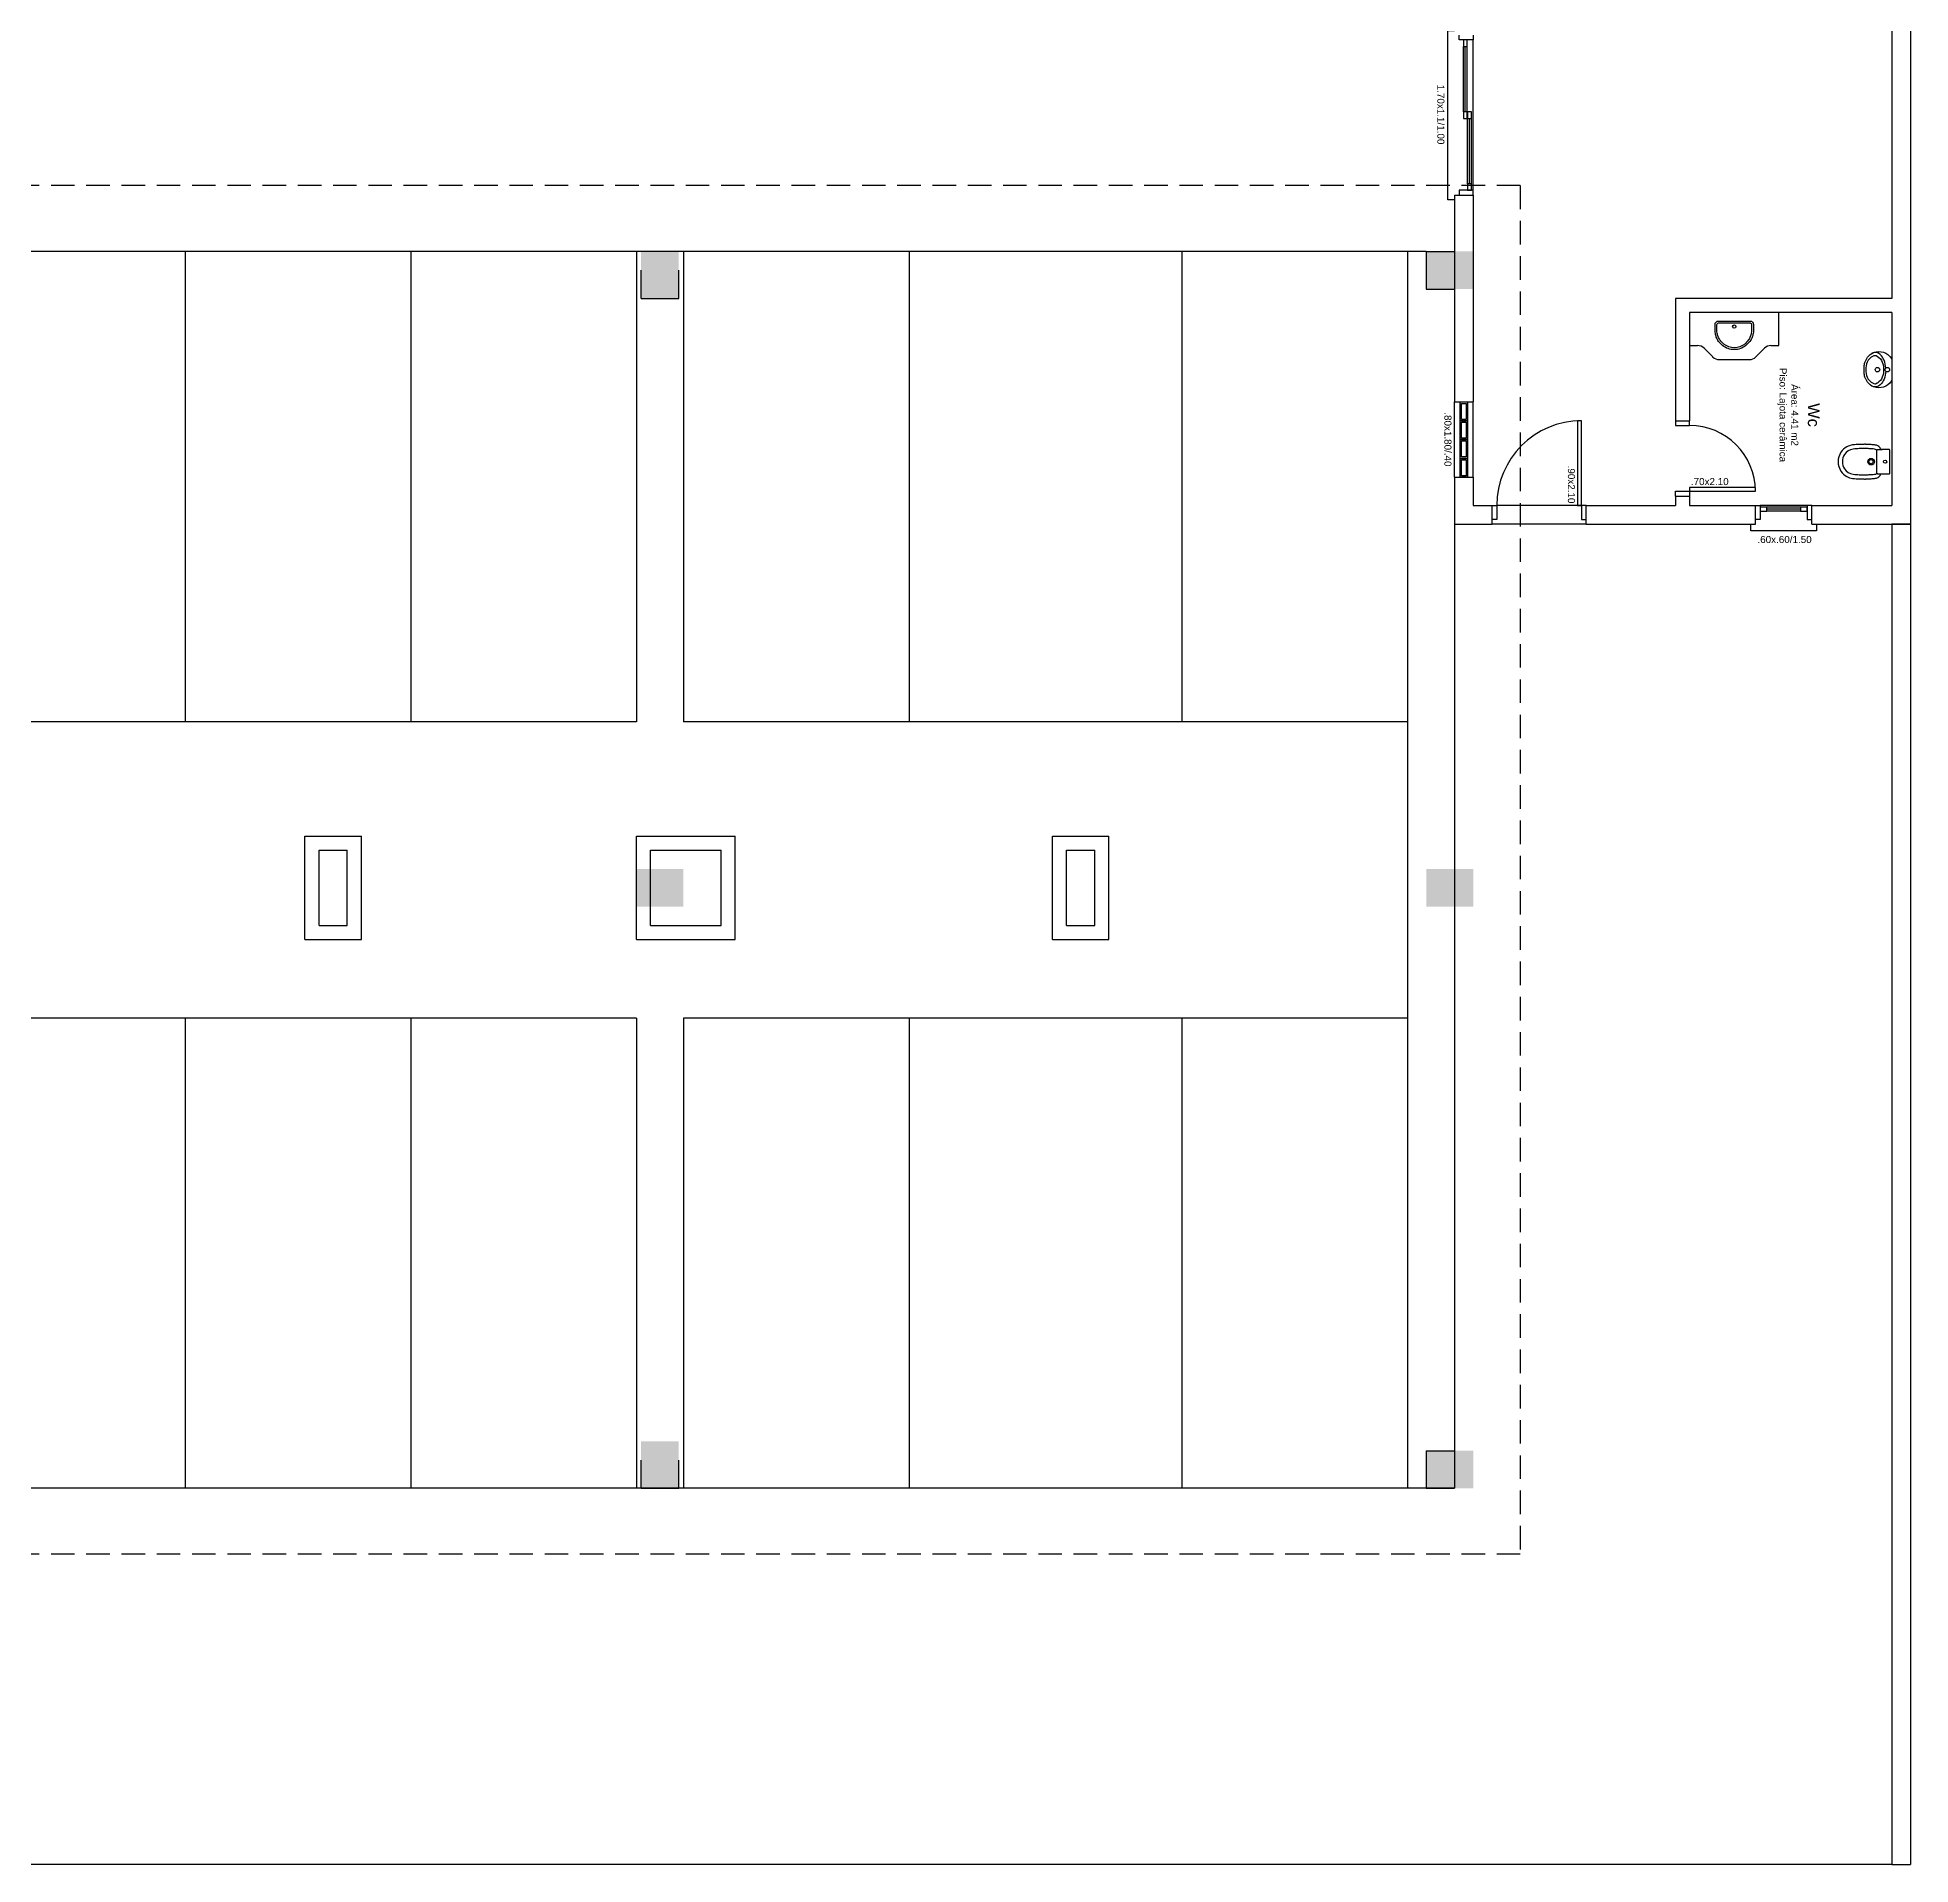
# Model space of a CAD drawing. Extents: x -29.2 to 13.9, y -3.5 to 26.2.
# Drawn here: x -6.03 to 13.89, y -3.48 to 15.94 of the extents above; entities that cross this region are included whole.
import ezdxf
from ezdxf.enums import TextEntityAlignment as Align

# ---------------------------------------------------------------- set-up
doc = ezdxf.new("R2010")
doc.units = 0
doc.linetypes.add('DASHED2', pattern=[0.375, 0.25, -0.125])
doc.layers.get('0').update_dxf_attribs({"linetype": 'CONTINUOUS'})
for name, color, linetype in [('EQUIP', 7, 'CONTINUOUS'), ('EQUIP_I', 13, 'CONTINUOUS'), ('ESPECARQ', 7, 'CONTINUOUS'), ('ESQUADRIA', 10, 'CONTINUOUS'), ('ESTRUT', 8, 'CONTINUOUS'), ('MOBIL', 7, 'CONTINUOUS'), ('MURO', 1, 'CONTINUOUS'), ('PAREDE', 6, 'CONTINUOUS'), ('REG60-100', 7, 'CONTINUOUS'), ('UNIDADE', 4, 'CONTINUOUS'), ('VIDRO', 1, 'CONTINUOUS')]:
    doc.layers.add(name, color=color, linetype=linetype)
doc.styles.add('REGUA100', font='arial.ttf')
doc.styles.add('REGUA60', font='arial.ttf')

# ---------------------------------------------------------------- blocks, each defined once
blk = doc.blocks.new('SAB31S_2')
at = {"layer": 'EQUIP', "color": 0, "linetype": 'BYBLOCK'}
blk.add_lwpolyline([(0, -57, 0.151271), (10, -54, 0.125962), (15.7, -47.7, 0.09008), (17.8, -41.7), (18, -39.7), (18.2, -37.7, 0.004685), (18.4, -35, 0.00925), (18.4, -33.7, 0.000115), (18.4, -29.9, 0.002343), (18.4, -29.7, 0.000782), (18.5, -28.4, 0.001444), (18.4, -27.7, 0.004804), (18.4, -26.7, 0.005206), (18.4, -25.7, 0.005188), (18.3, -24.8, 0.002211), (18.2, -22.7, 0.001932), (18.1, -21.9, 0.000736), (17.9, -19.7, 0.008336), (17.9, -19.2, 0.001408), (17.7, -17.7, 0.000457), (17.6, -17.2, 0.054722), (17.4, -16.3, 0.029037), (16.8, -14.7, 0.123774), (13.8, -11.8, -0.261182), (12.8, -10.2), (12.8, -2.5, 0.439555), (12.2, -1.9), (0, -1.9), (-12.2, -1.9, 0.439555), (-12.8, -2.5), (-12.8, -10.2, -0.261182), (-13.8, -11.8, 0.123774), (-16.8, -14.7, 0.029037), (-17.4, -16.3, 0.054722), (-17.6, -17.2, 0.000457), (-17.7, -17.7, 0.001408), (-17.9, -19.2, 0.008336), (-17.9, -19.7, 0.000736), (-18.1, -21.9, 0.001932), (-18.2, -22.7, 0.002211), (-18.3, -24.8, 0.005188), (-18.4, -25.7, 0.005206), (-18.4, -26.7, 0.004804), (-18.4, -27.7, 0.001444), (-18.5, -28.4, 0.000782), (-18.4, -29.7, 0.002343), (-18.4, -29.9, 0.000115), (-18.4, -33.7, 0.00925), (-18.4, -35, 0.004685), (-18.2, -37.7), (-18, -39.7), (-17.8, -41.7, 0.09008), (-15.7, -47.7, 0.125962), (-10, -54, 0.151271)], format="xyb", close=True, dxfattribs=at)
at = {"layer": 'EQUIP_I'}
for points in [[(0, -52.5, 0.152133), (7.5, -50.2, 0.000372), (7.5, -50.2, 0.213243), (13.3, -41.1), (13.6, -39.2), (13.7, -37.3, 0.00456), (13.9, -34.8, 0.00925), (13.9, -33.6, 0.000115), (14, -29.8, 0.002343), (14, -29.7, 0.000782), (14, -28.4, 0.001444), (14, -27.7, 0.004804), (14, -26.8, 0.005206), (13.9, -25.9, 0.005188), (13.9, -25.1, 0.002211), (13.7, -23, 0.001932), (13.7, -22.2, 0.000736), (13.5, -20.1, 0.008336), (13.5, -19.8, 0.002483), (13.1, -17.1, 0.380805), (11.7, -15.8), (0, -15.8), (-11.7, -15.8, 0.380805), (-13.1, -17.1, 0.002483), (-13.5, -19.8, 0.008336), (-13.5, -20.1, 0.000736), (-13.7, -22.2, 0.001932), (-13.7, -23, 0.002211), (-13.9, -25.1, 0.005188), (-13.9, -25.9, 0.005206), (-14, -26.8, 0.004804), (-14, -27.7, 0.001444), (-14, -28.4, 0.000782), (-14, -29.7, 0.002343), (-14, -29.8, 0.000115), (-13.9, -33.6, 0.00925), (-13.9, -34.8, 0.00456), (-13.7, -37.3), (-13.6, -39.2), (-13.3, -41.1, 0.213243), (-7.5, -50.2, 0.000372), (-7.5, -50.2, 0.152133), (0, -52.5)], [(-12.2, -15.4, -0.385098), (-12.8, -15), (-12.8, -14.8), (-12.8, -10.2)], [(12.2, -15.4, 0.385098), (12.8, -15), (12.8, -14.8), (12.8, -10.2)]]:
    blk.add_lwpolyline(points, format="xyb", dxfattribs=at)
for centre, radius in [((0, -22), 3.5), ((0, -22), 2.25), ((0, -7), 1.75)]:
    blk.add_circle(centre, radius, dxfattribs=at)
blk = doc.blocks.new('SAM711S2')
at = {"layer": 'EQUIP', "color": 0, "linetype": 'BYBLOCK'}
blk.add_lwpolyline([(0, -29.4), (-0.2, -29.4, -0.008051), (-3.4, -29.3, -0.08407), (-7.8, -28.5, -0.022672), (-10.6, -27.2, -0.027927), (-13.2, -25.8, -0.144523), (-18.3, -19.3, -0.34805), (-12, -0.3, -0.162816), (-11.2, 0), (0, 0), (11.2, 0, -0.162816), (12, -0.3, -0.34805), (18.3, -19.3, -0.144523), (13.2, -25.8, -0.027927), (10.6, -27.2, -0.022672), (7.8, -28.5, -0.08407), (3.4, -29.3, -0.008051), (0.2, -29.4)], format="xyb", close=True, dxfattribs=at)
at = {"layer": 'EQUIP_I'}
for points in [[(-1.6, -6.4, 0.100603), (-10, -8.2, 0.114611), (-16.1, -12.3, 0.309836), (-17.5, -21, 0.309836)], [(-14.6, -16.1), (-14.7, -16.5, 0.189039), (-14.5, -19.7, 0.189014), (-8, -26, 0.116802), (0, -27.5, 0.116802), (8, -26, 0.189014), (14.5, -19.7, 0.189039), (14.7, -16.5), (14.6, -16.1)], [(-14.7, -16.5, -0.044754), (-14.4, -15.9, -0.029837), (-14.2, -15.3, -0.193887), (-8, -10, -0.096635), (0, -8.6, -0.096635), (8, -10, -0.193887), (14.2, -15.3, -0.029837), (14.4, -15.9, -0.044754), (14.7, -16.5, -0.100634)], [(1.6, -6.4, -0.100603), (10, -8.2, -0.114611), (16.1, -12.3, -0.309836), (17.5, -21, -0.309836)]]:
    blk.add_lwpolyline(points, format="xyb", dxfattribs=at)
for centre in [(0, -4.6), (0, -15.2)]:
    blk.add_circle(centre, 2.4, dxfattribs=at)
blk = doc.blocks.new('SAL36S_2')
at = {"layer": 'EQUIP_I'}
for points in [[(0, -47, -0.17249), (-15.5, -41.5, -0.060691), (-20.7, -36, -0.07445), (-23.8, -30.4, -0.032193), (-25.1, -25.6, -0.057412), (-25.5, -21.8), (-25.5, -13.4, -0.414214), (-21.1, -9), (0, -9), (21.1, -9, -0.414214), (25.5, -13.4), (25.5, -21.8, -0.057412), (25.1, -25.6, -0.032193), (23.8, -30.4, -0.07445), (20.7, -36, -0.060691), (15.5, -41.5, -0.17249)], [(0, -44.5, -0.172451), (-13.9, -39.5, -0.060691), (-18.7, -34.5, -0.07445), (-21.4, -29.6, -0.032105), (-22.7, -25.1, -0.057651), (-23, -21.8), (-23, -13.4, -0.414214), (-21.1, -11.5), (0, -11.5), (21.1, -11.5, -0.414214), (23, -13.4), (23, -21.8, -0.057651), (22.7, -25.1, -0.032105), (21.4, -29.6, -0.07445), (18.7, -34.5, -0.060691), (13.9, -39.5, -0.172451)]]:
    blk.add_lwpolyline(points, format="xyb", close=True, dxfattribs=at)
blk.add_circle((0, -16.4), 2.25, dxfattribs=at)
blk = doc.blocks.new('INDUNI1')

msp = doc.modelspace()

# ---------------------------------------------------------------- linework, layer by layer
at = {"linetype": 'DASHED2'}
for p, q in [((9.742, 14.365), (-25, 14.365)), ((9.742, 14.365), (9.742, -0.185)), ((9.742, -0.185), (-29.182, -0.185))]:
    msp.add_line(p, q, dxfattribs=at)
for p, q in [((8.742, 13.665), (-6.858, 13.665)), ((-4.458, 13.665), (-4.458, 8.665)), ((-2.058, 13.665), (-2.058, 8.665)), ((0.342, 13.665), (0.342, 8.665)), ((0.842, 13.665), (0.842, 8.665)), ((3.242, 13.665), (3.242, 8.665)), ((6.142, 13.665), (6.142, 8.665)), ((8.542, 13.665), (8.542, 0.515)), ((9.042, 10.765), (9.042, 0.515)), ((0.342, 8.665), (-6.858, 8.665)), ((8.542, 8.665), (0.842, 8.665)), ((0.342, 5.515), (-6.858, 5.515)), ((-4.458, 5.515), (-4.458, 0.515)), ((-2.058, 5.515), (-2.058, 0.515)), ((0.342, 5.515), (0.342, 0.515)), ((8.542, 5.515), (0.842, 5.515)), ((0.842, 5.515), (0.842, 0.515)), ((3.242, 5.515), (3.242, 0.515)), ((6.142, 5.515), (6.142, 0.515)), ((9.042, 0.515), (-29.182, 0.515)), ((13.692, -3.485), (-29.182, -3.485))]:
    msp.add_line(p, q)
for points in [[(9.182, 12.065), (9.182, 11.865), (9.102, 11.865), (9.102, 12.065)], [(9.167, 12.05), (9.167, 11.88), (9.117, 11.88), (9.117, 12.05)], [(9.182, 11.865), (9.182, 11.665), (9.102, 11.665), (9.102, 11.865)], [(9.167, 11.85), (9.167, 11.68), (9.117, 11.68), (9.117, 11.85)], [(9.182, 11.665), (9.182, 11.465), (9.102, 11.465), (9.102, 11.665)], [(9.167, 11.65), (9.167, 11.48), (9.117, 11.48), (9.117, 11.65)], [(9.182, 11.465), (9.182, 11.265), (9.102, 11.265), (9.102, 11.465)], [(9.167, 11.45), (9.167, 11.28), (9.117, 11.28), (9.117, 11.45)]]:
    msp.add_lwpolyline(points, close=True)
at = {"layer": 'EQUIP', "color": 0}
for p, q in [((11.542, 13.015), (11.542, 12.665)), ((12.492, 13.015), (11.542, 13.015)), ((12.492, 12.665), (12.492, 13.015)), ((11.542, 12.665), (11.626, 12.665)), ((11.858, 12.515), (12.176, 12.515))]:
    msp.add_line(p, q, dxfattribs=at)
at = {"layer": 'EQUIP'}
for centre, start, end in [((11.626, 12.565), 45, 90), ((11.858, 12.615), 225, 270), ((12.176, 12.615), 270, 315)]:
    msp.add_arc(centre, 0.1, start, end, dxfattribs=at)
at = {"layer": 'ESQUADRIA', "color": 1}
for p, q in [((9.137, 15.15), (9.137, 15.845)), ((9.177, 15.15), (9.177, 15.845)), ((9.242, 14.315), (9.242, 15.915)), ((9.182, 14.385), (9.182, 15.08)), ((9.222, 14.385), (9.222, 15.08)), ((9.242, 11.265), (9.242, 12.065)), ((10.392, 10.965), (9.492, 10.965)), ((12.792, 10.965), (12.292, 10.965)), ((12.722, 10.945), (12.362, 10.945)), ((12.722, 10.905), (12.362, 10.905))]:
    msp.add_line(p, q, dxfattribs=at)
at = {"layer": 'ESQUADRIA'}
for points in [[(9.042, 14.215), (8.972, 14.215), (8.972, 16.015), (9.042, 16.015)], [(9.242, 15.965), (9.242, 15.915), (9.092, 15.915), (9.092, 15.965)], [(9.242, 14.265), (9.242, 14.315), (9.092, 14.315), (9.092, 14.265)], [(9.042, 11.265), (9.042, 11.265), (9.042, 12.065), (9.042, 12.065)], [(11.392, 11.865), (11.392, 11.815), (11.542, 11.815), (11.542, 11.865)], [(9.442, 10.965), (9.492, 10.965), (9.492, 10.815), (9.442, 10.815)], [(10.442, 10.965), (10.392, 10.965), (10.392, 10.815), (10.442, 10.815)], [(11.392, 11.065), (11.392, 11.115), (11.542, 11.115), (11.542, 11.065)], [(12.242, 10.965), (12.292, 10.965), (12.292, 10.815), (12.242, 10.815)], [(12.842, 10.965), (12.792, 10.965), (12.792, 10.815), (12.842, 10.815)], [(10.442, 10.765), (10.442, 10.765), (9.442, 10.765), (9.442, 10.765)], [(12.892, 10.765), (12.892, 10.695), (12.192, 10.695), (12.192, 10.765)]]:
    msp.add_lwpolyline(points, dxfattribs=at)
for points in [[(9.137, 15.915), (9.137, 15.845), (9.177, 15.845), (9.177, 15.915)], [(9.177, 15.08), (9.177, 15.15), (9.137, 15.15), (9.137, 15.08)], [(9.182, 15.15), (9.182, 15.08), (9.222, 15.08), (9.222, 15.15)], [(9.222, 14.315), (9.222, 14.385), (9.182, 14.385), (9.182, 14.315)], [(10.392, 10.965), (10.392, 11.865), (10.352, 11.865), (10.352, 10.965)], [(12.242, 11.155), (11.542, 11.155), (11.542, 11.115), (12.242, 11.115)], [(12.292, 10.905), (12.362, 10.905), (12.362, 10.945), (12.292, 10.945)], [(12.792, 10.945), (12.722, 10.945), (12.722, 10.905), (12.792, 10.905)]]:
    msp.add_lwpolyline(points, close=True, dxfattribs=at)
for centre, radius, start, end in [((10.392, 10.965), 0.9, 90, 180), ((11.542, 11.115), 0.7, 0, 90)]:
    msp.add_arc(centre, radius, start, end, dxfattribs=at)
at = {"layer": 'ESTRUT'}
for points in [[(0.792, 13.165), (0.792, 13.665), (0.392, 13.165), (0.392, 13.665)], [(9.042, 13.665), (8.742, 13.665), (9.042, 13.265), (8.742, 13.265)], [(8.742, 13.265), (9.242, 13.265), (8.742, 13.665), (9.242, 13.665)], [(0.392, 13.465), (0.392, 13.165), (0.792, 13.465), (0.792, 13.165)], [(0.342, 6.7), (0.842, 6.7), (0.342, 7.1), (0.842, 7.1)], [(8.742, 6.7), (9.242, 6.7), (8.742, 7.1), (9.242, 7.1)], [(0.792, 0.515), (0.792, 1.015), (0.392, 0.515), (0.392, 1.015)], [(0.392, 0.815), (0.392, 0.515), (0.792, 0.815), (0.792, 0.515)], [(9.042, 0.915), (8.742, 0.915), (9.042, 0.515), (8.742, 0.515)], [(8.742, 0.515), (9.242, 0.515), (8.742, 0.915), (9.242, 0.915)]]:
    msp.add_solid(points, dxfattribs=at)
at = {"layer": 'MOBIL'}
for p, q in [((11.696, 12.636), (11.788, 12.544)), ((12.338, 12.636), (12.246, 12.544)), ((12.408, 12.665), (12.492, 12.665))]:
    msp.add_line(p, q, dxfattribs=at)
msp.add_arc((12.408, 12.565), 0.1, 90, 135, dxfattribs=at)
at = {"layer": 'MURO'}
for p, q in [((13.692, 10.765), (13.692, -3.485)), ((13.892, 10.765), (13.692, 10.765)), ((13.892, 10.765), (13.892, -3.485)), ((13.692, -3.485), (13.892, -3.485))]:
    msp.add_line(p, q, dxfattribs=at)
at = {"layer": 'PAREDE'}
for p, q in [((13.892, 26.165), (13.892, 10.765)), ((13.692, 25.965), (13.692, 13.165)), ((9.042, 14.265), (9.242, 14.265)), ((9.042, 14.265), (9.042, 12.065)), ((9.242, 14.265), (9.242, 12.065)), ((8.742, 13.665), (9.042, 13.665)), ((8.742, 13.665), (8.742, 13.265)), ((0.392, 13.165), (0.392, 13.465)), ((0.792, 13.165), (0.792, 13.465)), ((0.392, 13.165), (0.792, 13.165)), ((8.742, 13.265), (9.042, 13.265)), ((13.692, 13.165), (11.392, 13.165)), ((11.392, 13.165), (11.392, 11.865)), ((13.692, 13.015), (11.542, 13.015)), ((11.542, 13.015), (11.542, 11.865)), ((13.692, 13.015), (13.692, 10.965)), ((9.042, 12.065), (9.242, 12.065)), ((11.392, 11.865), (11.542, 11.865)), ((9.042, 11.265), (9.242, 11.265)), ((9.042, 11.265), (9.042, 10.765)), ((9.242, 11.265), (9.242, 10.965)), ((9.242, 10.965), (9.442, 10.965)), ((9.442, 10.765), (9.442, 10.965)), ((10.442, 10.765), (10.442, 10.965)), ((10.442, 10.965), (11.392, 10.965)), ((11.392, 11.065), (11.542, 11.065)), ((11.392, 11.065), (11.392, 10.965)), ((11.542, 11.065), (11.542, 10.965)), ((11.542, 10.965), (12.242, 10.965)), ((12.242, 10.765), (12.242, 10.965)), ((12.842, 10.765), (12.842, 10.965)), ((12.842, 10.965), (13.692, 10.965)), ((9.042, 10.765), (9.442, 10.765)), ((10.442, 10.765), (12.242, 10.765)), ((12.842, 10.765), (13.892, 10.765)), ((-3.183, 7.45), (-2.583, 7.45)), ((-3.183, 6.35), (-3.183, 7.45)), ((-2.583, 6.35), (-2.583, 7.45)), ((0.342, 7.45), (1.392, 7.45)), ((0.342, 6.35), (0.342, 7.45)), ((1.392, 6.35), (1.392, 7.45)), ((4.767, 7.45), (5.367, 7.45)), ((4.767, 6.35), (4.767, 7.45)), ((5.367, 6.35), (5.367, 7.45)), ((-3.033, 7.3), (-2.733, 7.3)), ((-3.033, 6.5), (-3.033, 7.3)), ((-2.733, 6.5), (-2.733, 7.3)), ((0.492, 7.3), (1.242, 7.3)), ((0.492, 6.5), (0.492, 7.3)), ((1.242, 6.5), (1.242, 7.3)), ((4.917, 7.3), (5.217, 7.3)), ((4.917, 6.5), (4.917, 7.3)), ((5.217, 6.5), (5.217, 7.3)), ((-3.033, 6.5), (-2.733, 6.5)), ((0.492, 6.5), (1.242, 6.5)), ((4.917, 6.5), (5.217, 6.5)), ((-3.183, 6.35), (-2.583, 6.35)), ((0.342, 6.35), (1.392, 6.35)), ((4.767, 6.35), (5.367, 6.35)), ((0.392, 0.515), (0.392, 0.815)), ((0.792, 0.515), (0.792, 0.815)), ((8.742, 0.915), (9.042, 0.915)), ((8.742, 0.915), (8.742, 0.515)), ((0.392, 0.515), (0.792, 0.515)), ((8.742, 0.515), (9.042, 0.515))]:
    msp.add_line(p, q, dxfattribs=at)
at = {"layer": 'VIDRO'}
for p, q in [((9.157, 15.15), (9.157, 15.845)), ((9.202, 14.385), (9.202, 15.08)), ((12.722, 10.925), (12.362, 10.925))]:
    msp.add_line(p, q, dxfattribs=at)

# ---------------------------------------------------------------- block references
at = {"layer": 'EQUIP', "xscale": 0.007999999999981355, "yscale": 0.007999999999981355, "zscale": 0.008}
msp.add_blockref('SAL36S_2', (12.017, 12.997), dxfattribs=at)
at = {"layer": 'EQUIP', "xscale": 0.01000000000000156, "yscale": 0.009999999999999787, "zscale": 0.01, "rotation": 270}
for name, p in [('SAM711S2', (13.692, 12.408)), ('SAB31S_2', (13.692, 11.43))]:
    msp.add_blockref(name, p, dxfattribs=at)
at = {"layer": 'UNIDADE'}
ref = msp.add_blockref('INDUNI1', (13.015, 11.926), dxfattribs=dict(at, xscale=0.05000000000000071, yscale=0.05000000000000071, zscale=0.05, rotation=270))
ref.add_attrib('NOME2', 'Wc', dxfattribs={"layer": '0', "color": 0, "height": 0.125, "rotation": 270, "style": 'REGUA100', "flags": 8}).set_placement((12.8, 11.926), align=Align.CENTER)
ref.add_attrib('AREA', 'Área: 4.41 m2', dxfattribs={"layer": 'ESPECARQ', "height": 0.075, "rotation": 270, "style": 'REGUA60'}).set_placement((12.624, 11.926), align=Align.CENTER)
ref.add_attrib('PISO', 'Piso: Lajota cerâmica', dxfattribs={"layer": 'ESPECARQ', "height": 0.075, "rotation": 270, "style": 'REGUA60', "flags": 8}).set_placement((12.499, 11.926), align=Align.CENTER)

# ---------------------------------------------------------------- texts
at = {"layer": 'REG60-100', "style": 'REGUA60'}
for s, p in [('1.70x1.1/1.00', (8.86, 15.438)), ('.80x1.80/.40', (8.935, 11.955)), ('.90x2.10', (10.248, 11.388))]:
    msp.add_text(s, height=0.075, rotation=270, dxfattribs=at).set_placement(p)
for s, p in [('.70x2.10', (11.556, 11.181)), ('.60x.60/1.50', (12.264, 10.565))]:
    msp.add_text(s, height=0.075, dxfattribs=at).set_placement(p)

doc.saveas('drawing.dxf')
